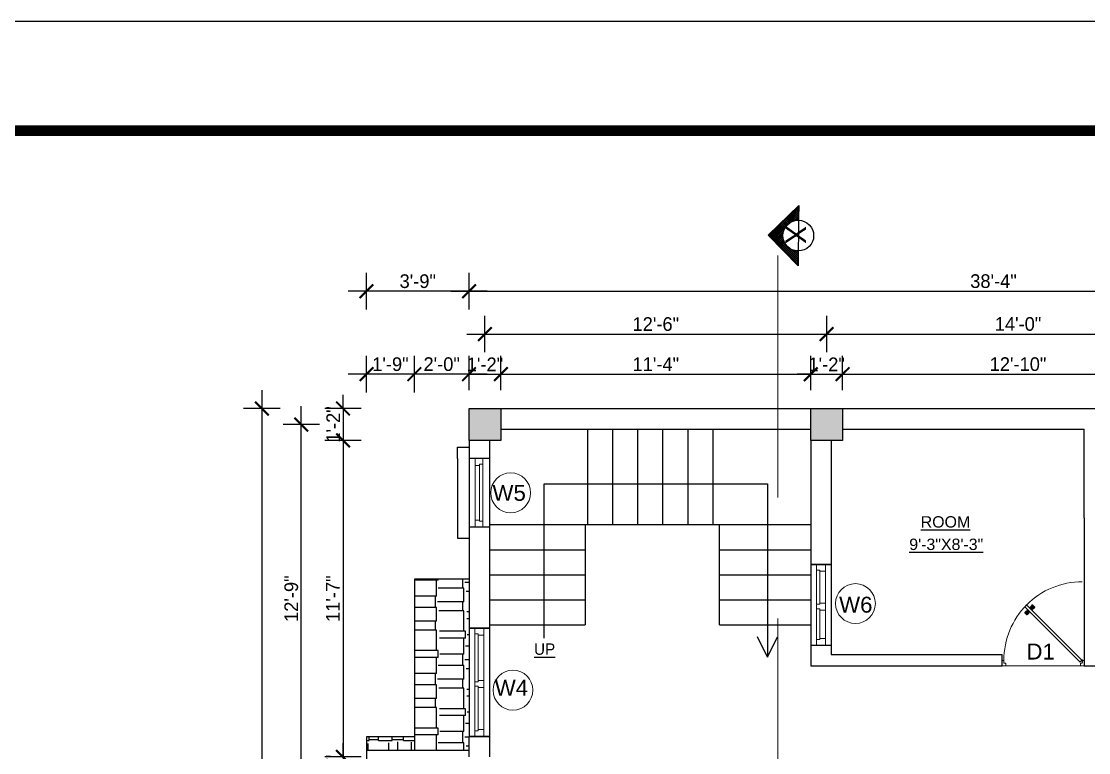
# Model space of a CAD drawing. Header units: inches. Extents: x 3672 to 10975, y -27382 to -746.
# Drawn here: x 5327.7 to 5796.2, y -25343.6 to -25022.4 of the extents above; entities that cross this region are included whole.
import ezdxf

# ---------------------------------------------------------------- set-up
doc = ezdxf.new("R2010")
doc.units = ezdxf.units.IN
doc.header["$LTSCALE"] = 17
doc.header["$MEASUREMENT"] = 0
doc.linetypes.add('21_FP_00$0$HIDDEN', pattern=[0.375, 0.25, -0.125])
doc.linetypes.add('PHANTOM2', pattern=[1.25, 0.625, -0.125, 0.125, -0.125, 0.125, -0.125])
for name, color, linetype, lineweight in [('25 BOT BAR', 12, 'Continuous', 25), ('aa_section_line', 2, 'PHANTOM2', 13), ('DOOR & WIN', 1, 'Continuous', 25), ('OUTLINE', 1, 'Continuous', 25), ('PUERTAS', 7, 'Continuous', 9), ('TEXT', 231, 'Continuous', 20), ('WINDOW FRAME PLAN', 162, 'Continuous', 18)]:
    doc.layers.add(name, color=color, linetype=linetype, lineweight=lineweight)
doc.layers.add('A-Sect-Iden', color=111, linetype='Continuous')
doc.styles.add('ARCHITECTURE', font='stylu.ttf')
doc.styles.add('DIMTEXT', font='arial.ttf', dxfattribs={"height": 6})
doc.styles.add('HEADING', font='swissel.ttf')
doc.dimstyles.new('8 SCALE', dxfattribs={"dimscale": 0, "dimtxt": 6, "dimasz": 6, "dimexe": 8, "dimexo": 8, "dimgap": 1.25, "dimtad": 1, "dimdec": 0, "dimzin": 3, "dimdsep": 46, "dimlunit": 4, "dimtxsty": 'ARCHITECTURE', "dimblk": 'ARCHTICK', "dimcen": 8, "dimdle": 8, "dimclrd": 5, "dimclre": 5, "dimclrt": 7, "dimadec": 0, "dimazin": 0, "dimtfac": 0.75, "dimtdec": 0, "dimtix": 1, "dimtmove": 2, "dimatfit": 3, "dimldrblk": 'ARCHTICK', "dimfxl": 8, "dimfxlon": 1, "dimtolj": 1, "dimtzin": 0, "dimlwd": -1, "dimlwe": -1, "dimarcsym": 0})

# ---------------------------------------------------------------- blocks, each defined once
blk = doc.blocks.new('3ft')
at = {"layer": 'PUERTAS', "color": 6}
for p, q in [((1.01, 2.52), (25.23, 26.74)), ((26.05, 25.92), (1.77, 1.64)), ((26.05, 25.92), (25.23, 26.74)), ((0, 2.4), (0, 0)), ((0.72, 2.4), (0, 2.4)), ((1.6, 0), (0, 0)), ((0.72, 1.52), (0.72, 2.44)), ((0.8, 1.52), (0.72, 1.52)), ((0.8, 1.52), (0.8, 2.41)), ((0.8, 1.2), (0.8, 1.52)), ((1.6, 1.2), (0.8, 1.2)), ((1.57, 1.84), (0.94, 2.47)), ((1.63, 1.89), (0.97, 2.55)), ((1.63, 1.89), (1.57, 1.84)), ((1.77, 1.64), (1.57, 1.84)), ((1.6, 0), (1.6, 1.2)), ((34.4, 0), (34.4, 1.2)), ((34.4, 1.2), (35.2, 1.2)), ((34.4, 0), (36, 0)), ((35.2, 1.2), (35.2, 2.4)), ((35.2, 2.4), (36, 2.4)), ((36, 0), (36, 2.4))]:
    blk.add_line(p, q, dxfattribs=at)
at = {"layer": 'PUERTAS', "color": 8}
for p, q in [((22.57, 24.94), (21.65, 25.68)), ((22.63, 24.99), (21.69, 25.75)), ((22.74, 25.1), (21.84, 25.9)), ((22.13, 26.28), (21.98, 26.13)), ((22.88, 25.24), (22.01, 26.06)), ((22.13, 26.28), (22.27, 26.42)), ((22.29, 26.41), (22.27, 26.42)), ((23.16, 25.52), (22.34, 26.39)), ((23.3, 25.66), (22.5, 26.56)), ((23.41, 25.77), (22.65, 26.71)), ((22.69, 24.32), (23.02, 24.83)), ((23.46, 25.83), (22.72, 26.75)), ((22.95, 24.96), (22.84, 25.07)), ((22.98, 24.99), (22.86, 25.1)), ((23.03, 25.04), (22.91, 25.15)), ((22.91, 24.53), (23.1, 24.91)), ((23.11, 25.12), (22.99, 25.23)), ((23.13, 24.76), (23.18, 24.99)), ((23.28, 25.3), (23.17, 25.41)), ((23.36, 25.37), (23.25, 25.49)), ((23.31, 24.94), (23.28, 25.08)), ((23.41, 25.43), (23.3, 25.54)), ((23.46, 25.09), (23.32, 25.13)), ((23.44, 25.45), (23.33, 25.56)), ((23.64, 25.27), (23.41, 25.22)), ((23.87, 25.49), (23.49, 25.3)), ((24.08, 25.71), (23.57, 25.38)), ((23.63, 23.38), (24.14, 23.72)), ((23.84, 23.6), (24.22, 23.79)), ((24.07, 23.82), (24.3, 23.88)), ((24.25, 24), (24.39, 23.97)), ((24.27, 23.64), (24.38, 23.53)), ((24.3, 23.67), (24.41, 23.56)), ((24.35, 23.72), (24.46, 23.61)), ((24.4, 24.15), (24.43, 24.01)), ((24.41, 23.43), (25.2, 22.53)), ((24.43, 23.8), (24.54, 23.69)), ((24.58, 24.33), (24.52, 24.1)), ((24.55, 23.57), (25.37, 22.7)), ((24.6, 23.97), (24.72, 23.86)), ((24.8, 24.56), (24.61, 24.18)), ((25.02, 24.77), (24.68, 24.26)), ((24.68, 24.05), (24.79, 23.94)), ((24.73, 24.1), (24.85, 23.99)), ((24.76, 24.13), (24.87, 24.02)), ((24.83, 23.85), (25.7, 23.03)), ((24.97, 23.99), (25.87, 23.2)), ((25.08, 24.1), (26.02, 23.34)), ((25.14, 24.15), (26.06, 23.41)), ((24.25, 23.26), (24.99, 22.34)), ((24.3, 23.32), (25.06, 22.38)), ((25.58, 22.82), (25.43, 22.67)), ((25.58, 22.82), (25.73, 22.97)), ((25.72, 22.98), (25.73, 22.97)), ((0, 0), (36, 0))]:
    blk.add_line(p, q, dxfattribs=at)
at = {"layer": 'PUERTAS', "color": 1}
for p, q in [((21.67, 25.73), (22.17, 26.23)), ((22.49, 24.95), (21.67, 25.61)), ((21.7, 25.82), (22.14, 26.26)), ((21.73, 25.79), (21.7, 25.82)), ((22.58, 26.7), (22.14, 26.26)), ((22.67, 26.73), (22.17, 26.23)), ((22.61, 26.67), (22.58, 26.7)), ((22.6, 24.96), (23.02, 25.38)), ((22.61, 24.25), (22.92, 24.72)), ((22.62, 24.13), (22.61, 24.14)), ((22.7, 25.07), (22.71, 25.06)), ((23.45, 25.91), (22.79, 26.73)), ((22.82, 25.06), (23.08, 25.32)), ((22.94, 24.95), (22.83, 25.07)), ((22.92, 24.72), (22.92, 24.72)), ((22.93, 24.94), (23.19, 25.21)), ((22.93, 24.84), (22.93, 24.83)), ((23.44, 25.81), (23.02, 25.38)), ((23.34, 25.58), (23.08, 25.32)), ((23.46, 25.47), (23.19, 25.21)), ((23.33, 25.7), (23.34, 25.69)), ((23.45, 25.46), (23.33, 25.57)), ((23.56, 23.3), (24.03, 23.61)), ((23.57, 25.47), (23.57, 25.47)), ((24.15, 25.79), (23.68, 25.48)), ((23.68, 25.48), (23.68, 25.48)), ((24.03, 23.61), (24.03, 23.62)), ((24.14, 23.62), (24.14, 23.62)), ((24.25, 23.62), (24.51, 23.89)), ((24.27, 25.78), (24.26, 25.79)), ((24.26, 23.29), (24.69, 23.71)), ((24.26, 23.63), (24.37, 23.52)), ((24.37, 23.52), (24.63, 23.77)), ((24.78, 24.15), (24.51, 23.89)), ((24.89, 24.03), (24.63, 23.77)), ((25.11, 24.14), (24.69, 23.71)), ((24.77, 24.14), (24.88, 24.03)), ((24.79, 24.38), (24.78, 24.37)), ((24.78, 24.26), (24.78, 24.26)), ((25.1, 24.84), (24.79, 24.38)), ((25, 24.03), (25, 24.03)), ((25.09, 24.96), (25.1, 24.95)), ((25.22, 24.14), (26.03, 23.48)), ((23.44, 23.31), (23.45, 23.3)), ((24.26, 23.18), (24.92, 22.37)), ((24.37, 23.4), (24.37, 23.4)), ((25.04, 22.36), (25.54, 22.86)), ((25.1, 22.42), (25.13, 22.39)), ((25.13, 22.39), (25.57, 22.83)), ((26.04, 23.37), (25.54, 22.86)), ((26.01, 23.27), (25.57, 22.83)), ((25.98, 23.3), (26.01, 23.27))]:
    blk.add_line(p, q, dxfattribs=at)
at = {"layer": 'PUERTAS', "color": 2}
for p, q in [((21.99, 26.11), (21.98, 26.13)), ((25.42, 22.68), (25.43, 22.67))]:
    blk.add_line(p, q, dxfattribs=at)
at = {"layer": 'PUERTAS', "color": 6}
for radius in [0.155, 0.0752]:
    blk.add_circle((0.82, 2.56), radius, dxfattribs=at)
blk.add_arc((0.82, 2.56), 34.38, 359.7285, 90.0333, dxfattribs=at)
at = {"layer": 'PUERTAS', "color": 1}
for centre, start, end in [((22.54, 25.01), 231.0764, 315), ((22.67, 24.2), 135, 225), ((22.73, 26.68), 38.9236, 135), ((22.77, 25.12), 225, 315), ((22.99, 24.89), 135, 219.7428), ((22.87, 24.78), 315, 39.7428), ((23.28, 25.63), 315, 45), ((23.39, 25.86), 315, 38.9236), ((23.51, 25.41), 50.2572, 135), ((23.62, 25.53), 230.2572, 315), ((24.09, 23.56), 50.2572, 135), ((24.2, 23.68), 230.2572, 315), ((24.2, 25.73), 45, 135), ((24.42, 23.46), 135, 225), ((24.84, 24.31), 135, 219.7428), ((24.72, 24.21), 315, 39.7428), ((24.94, 23.98), 45, 135), ((25.04, 24.89), 315, 45), ((25.17, 24.08), 51.0764, 135), ((25.98, 23.42), 315, 51.0764), ((23.51, 23.36), 225, 315), ((24.32, 23.23), 135, 218.9236), ((24.98, 22.42), 218.9236, 315)]:
    blk.add_arc(centre, 0.08, start, end, dxfattribs=at)
blk = doc.blocks.new('*U2798')
at = {"color": 3}
blk.add_blockref('3ft', (0, 0), dxfattribs=at)
blk = doc.blocks.new("W4'")
at = {"layer": '25 BOT BAR'}
for p, q in [((9894.28, -8421.4), (9894.28, -8468.92)), ((9903.28, -8421.4), (9903.28, -8468.92))]:
    blk.add_line(p, q, dxfattribs=at)
at = {"layer": 'DOOR & WIN'}
blk.add_line((9903.28, -8421.4), (9894.28, -8421.4), dxfattribs=at)
at = {"layer": 'OUTLINE'}
blk.add_line((9903.28, -8468.92), (9894.28, -8468.92), dxfattribs=at)
at = {"layer": 'WINDOW FRAME PLAN'}
for p, q in [((9896.78, -8421.4), (9896.78, -8423.9)), ((9896.78, -8468.92), (9896.78, -8423.9)), ((9896.78, -8423.9), (9898.28, -8423.9)), ((9898.28, -8423.9), (9898.28, -8424.4)), ((9900.78, -8421.4), (9900.78, -8424.4)), ((9898.28, -8424.4), (9898.28, -8444.9)), ((9898.28, -8424.4), (9900.78, -8424.4)), ((9900.78, -8424.4), (9900.78, -8468.92)), ((9896.78, -8444.9), (9898.28, -8444.9)), ((9896.78, -8446.9), (9898.28, -8446.9)), ((9898.28, -8444.4), (9900.78, -8444.4)), ((9898.28, -8446.9), (9898.28, -8447.4)), ((9898.28, -8446.9), (9898.28, -8466.42)), ((9898.28, -8447.4), (9900.78, -8447.4)), ((9898.28, -8465.92), (9900.78, -8465.92)), ((9898.28, -8466.42), (9898.28, -8465.92)), ((9900.78, -8468.92), (9900.78, -8465.92)), ((9896.78, -8468.92), (9896.78, -8466.42)), ((9896.78, -8466.42), (9898.28, -8466.42))]:
    blk.add_line(p, q, dxfattribs=at)
blk = doc.blocks.new('_ArchTick')
at = {"color": 0, "linetype": 'ByBlock', "const_width": 0.15}
blk.add_lwpolyline([(-0.5, -0.5), (0.5, 0.5)], dxfattribs=at)
blk = doc.blocks.new('*D3035')
at = {"layer": '25 BOT BAR', "color": 5, "transparency": 16777216}
for p, q in [((5468.87, -25192.46), (5468.87, -25186.46)), ((5476.87, -25192.46), (5460.87, -25192.46)), ((5468.87, -25192.46), (5468.87, -25206.46)), ((5476.87, -25206.46), (5460.87, -25206.46)), ((5468.87, -25206.46), (5468.87, -25212.46))]:
    blk.add_line(p, q, dxfattribs=at)
at = {"layer": 'Defpoints', "color": 0, "transparency": 16777216}
for p in [(5524.18, -25192.46), (5468.87, -25206.46), (5524.18, -25206.46)]:
    blk.add_point(p, dxfattribs=at)
at = {"layer": '25 BOT BAR', "color": 5, "transparency": 16777216, "xscale": 6, "yscale": 6, "zscale": 6}
for p, rotation in [((5468.87, -25192.46), 270), ((5468.87, -25206.46), 90)]:
    blk.add_blockref('_ArchTick', p, dxfattribs=dict(at, rotation=rotation))
at = {"layer": '25 BOT BAR', "color": 7, "transparency": 16777216, "insert": (5464.56, -25199.46), "char_height": 6, "attachment_point": 5, "rotation": 90, "style": 'ARCHITECTURE'}
blk.add_mtext('\\A1;1\'-2"', dxfattribs=at)
blk = doc.blocks.new('*D3036')
at = {"layer": '25 BOT BAR', "color": 5, "transparency": 16777216}
for p, q in [((5468.87, -25198.46), (5468.87, -25353.46)), ((5476.87, -25206.46), (5460.87, -25206.46)), ((5476.87, -25345.46), (5460.87, -25345.46))]:
    blk.add_line(p, q, dxfattribs=at)
at = {"layer": 'Defpoints', "color": 0, "transparency": 16777216}
for p in [(5524.18, -25206.46), (5468.87, -25345.46), (5524.18, -25345.46)]:
    blk.add_point(p, dxfattribs=at)
at = {"layer": '25 BOT BAR', "color": 5, "transparency": 16777216, "xscale": 6, "yscale": 6, "zscale": 6}
for p, rotation in [((5468.87, -25206.46), 90), ((5468.87, -25345.46), 270)]:
    blk.add_blockref('_ArchTick', p, dxfattribs=dict(at, rotation=rotation))
at = {"layer": '25 BOT BAR', "color": 7, "transparency": 16777216, "insert": (5464.4, -25275.96), "char_height": 6, "attachment_point": 5, "rotation": 90, "style": 'ARCHITECTURE'}
blk.add_mtext('\\A1;11\'-7"', dxfattribs=at)
blk = doc.blocks.new('*D3037')
at = {"layer": '25 BOT BAR', "color": 5, "transparency": 16777216}
for p, q in [((5468.87, -25345.46), (5468.87, -25339.46)), ((5476.87, -25345.46), (5460.87, -25345.46)), ((5468.87, -25345.46), (5468.87, -25359.46)), ((5476.87, -25359.46), (5460.87, -25359.46)), ((5468.87, -25359.46), (5468.87, -25365.46))]:
    blk.add_line(p, q, dxfattribs=at)
at = {"layer": 'Defpoints', "color": 0, "transparency": 16777216}
for p in [(5524.18, -25345.46), (5468.87, -25359.46), (5524.18, -25359.46)]:
    blk.add_point(p, dxfattribs=at)
at = {"layer": '25 BOT BAR', "color": 5, "transparency": 16777216, "xscale": 6, "yscale": 6, "zscale": 6}
for p, rotation in [((5468.87, -25345.46), 270), ((5468.87, -25359.46), 90)]:
    blk.add_blockref('_ArchTick', p, dxfattribs=dict(at, rotation=rotation))
at = {"layer": '25 BOT BAR', "color": 7, "transparency": 16777216, "insert": (5464.56, -25352.46), "char_height": 6, "attachment_point": 5, "rotation": 90, "style": 'ARCHITECTURE'}
blk.add_mtext('\\A1;1\'-2"', dxfattribs=at)
blk = doc.blocks.new('*D3044')
at = {"layer": '25 BOT BAR', "color": 5, "transparency": 16777216}
for p, q in [((5450.53, -25360.46), (5450.53, -25191.46)), ((5458.53, -25199.46), (5442.53, -25199.46)), ((5458.53, -25352.46), (5442.53, -25352.46))]:
    blk.add_line(p, q, dxfattribs=at)
at = {"layer": 'Defpoints', "color": 0, "transparency": 16777216}
for p in [(5450.53, -25199.46), (5531.18, -25199.46), (5531.18, -25352.46)]:
    blk.add_point(p, dxfattribs=at)
at = {"layer": '25 BOT BAR', "color": 5, "transparency": 16777216, "xscale": 6, "yscale": 6, "zscale": 6}
for p, rotation in [((5450.53, -25199.46), 90), ((5450.53, -25352.46), 270)]:
    blk.add_blockref('_ArchTick', p, dxfattribs=dict(at, rotation=rotation))
at = {"layer": '25 BOT BAR', "color": 7, "transparency": 16777216, "insert": (5446.18, -25275.96), "char_height": 6, "attachment_point": 5, "rotation": 90, "style": 'ARCHITECTURE'}
blk.add_mtext('\\A1;12\'-9"', dxfattribs=at)
blk = doc.blocks.new('*D3045')
at = {"layer": '25 BOT BAR', "color": 5, "transparency": 16777216}
for p, q in [((5433.24, -25184.46), (5433.24, -25660.46)), ((5441.24, -25192.46), (5425.24, -25192.46)), ((5441.24, -25652.46), (5425.24, -25652.46))]:
    blk.add_line(p, q, dxfattribs=at)
at = {"layer": 'Defpoints', "color": 0, "transparency": 16777216}
for p in [(5524.18, -25192.46), (5433.24, -25652.46), (5524.18, -25652.46)]:
    blk.add_point(p, dxfattribs=at)
at = {"layer": '25 BOT BAR', "color": 5, "transparency": 16777216, "xscale": 6, "yscale": 6, "zscale": 6}
for p, rotation in [((5433.24, -25192.46), 90), ((5433.24, -25652.46), 270)]:
    blk.add_blockref('_ArchTick', p, dxfattribs=dict(at, rotation=rotation))
at = {"layer": '25 BOT BAR', "color": 7, "transparency": 16777216, "insert": (5428.86, -25422.46), "char_height": 6, "attachment_point": 5, "rotation": 90, "style": 'ARCHITECTURE'}
blk.add_mtext('\\A1;38\'-4"', dxfattribs=at)
blk = doc.blocks.new('*D3057')
at = {"layer": '25 BOT BAR', "color": 5, "transparency": 16777216}
for p, q in [((5524.18, -25184.46), (5524.18, -25169.37)), ((5538.18, -25184.46), (5538.18, -25169.37)), ((5524.18, -25177.37), (5518.18, -25177.37)), ((5524.18, -25177.37), (5538.18, -25177.37)), ((5538.18, -25177.37), (5544.18, -25177.37))]:
    blk.add_line(p, q, dxfattribs=at)
at = {"layer": 'Defpoints', "color": 0, "transparency": 16777216}
for p in [(5538.18, -25177.37), (5524.18, -25192.46), (5538.18, -25192.46)]:
    blk.add_point(p, dxfattribs=at)
at = {"layer": '25 BOT BAR', "color": 5, "transparency": 16777216, "xscale": 6, "yscale": 6, "zscale": 6}
blk.add_blockref('_ArchTick', (5524.18, -25177.37), dxfattribs=at)
at = {"layer": '25 BOT BAR', "color": 5, "transparency": 16777216, "xscale": 6, "yscale": 6, "zscale": 6, "rotation": 180}
blk.add_blockref('_ArchTick', (5538.18, -25177.37), dxfattribs=at)
at = {"layer": '25 BOT BAR', "color": 7, "transparency": 16777216, "insert": (5531.18, -25173.06), "char_height": 6, "attachment_point": 5, "style": 'ARCHITECTURE'}
blk.add_mtext('\\A1;1\'-2"', dxfattribs=at)
blk = doc.blocks.new('*D3058')
at = {"layer": '25 BOT BAR', "color": 5, "transparency": 16777216}
for p, q in [((5538.18, -25184.46), (5538.18, -25169.37)), ((5674.18, -25184.46), (5674.18, -25169.37)), ((5530.18, -25177.37), (5682.18, -25177.37))]:
    blk.add_line(p, q, dxfattribs=at)
at = {"layer": 'Defpoints', "color": 0, "transparency": 16777216}
for p in [(5674.18, -25177.37), (5538.18, -25192.46), (5674.18, -25192.46)]:
    blk.add_point(p, dxfattribs=at)
at = {"layer": '25 BOT BAR', "color": 5, "transparency": 16777216, "xscale": 6, "yscale": 6, "zscale": 6, "rotation": 180}
blk.add_blockref('_ArchTick', (5538.18, -25177.37), dxfattribs=at)
at = {"layer": '25 BOT BAR', "color": 5, "transparency": 16777216, "xscale": 6, "yscale": 6, "zscale": 6}
blk.add_blockref('_ArchTick', (5674.18, -25177.37), dxfattribs=at)
at = {"layer": '25 BOT BAR', "color": 7, "transparency": 16777216, "insert": (5606.18, -25172.98), "char_height": 6, "attachment_point": 5, "style": 'ARCHITECTURE'}
blk.add_mtext('\\A1;11\'-4"', dxfattribs=at)
blk = doc.blocks.new('*D3059')
at = {"layer": '25 BOT BAR', "color": 5, "transparency": 16777216}
for p, q in [((5674.18, -25184.46), (5674.18, -25169.37)), ((5688.18, -25184.46), (5688.18, -25169.37)), ((5674.18, -25177.37), (5668.18, -25177.37)), ((5674.18, -25177.37), (5688.18, -25177.37)), ((5688.18, -25177.37), (5694.18, -25177.37))]:
    blk.add_line(p, q, dxfattribs=at)
at = {"layer": 'Defpoints', "color": 0, "transparency": 16777216}
for p in [(5688.18, -25177.37), (5674.18, -25192.46), (5688.18, -25192.46)]:
    blk.add_point(p, dxfattribs=at)
at = {"layer": '25 BOT BAR', "color": 5, "transparency": 16777216, "xscale": 6, "yscale": 6, "zscale": 6}
blk.add_blockref('_ArchTick', (5674.18, -25177.37), dxfattribs=at)
at = {"layer": '25 BOT BAR', "color": 5, "transparency": 16777216, "xscale": 6, "yscale": 6, "zscale": 6, "rotation": 180}
blk.add_blockref('_ArchTick', (5688.18, -25177.37), dxfattribs=at)
at = {"layer": '25 BOT BAR', "color": 7, "transparency": 16777216, "insert": (5681.18, -25173.06), "char_height": 6, "attachment_point": 5, "style": 'ARCHITECTURE'}
blk.add_mtext('\\A1;1\'-2"', dxfattribs=at)
blk = doc.blocks.new('*D3060')
at = {"layer": '25 BOT BAR', "color": 5, "transparency": 16777216}
for p, q in [((5688.18, -25184.46), (5688.18, -25169.37)), ((5842.18, -25184.46), (5842.18, -25169.37)), ((5680.18, -25177.37), (5850.18, -25177.37))]:
    blk.add_line(p, q, dxfattribs=at)
at = {"layer": 'Defpoints', "color": 0, "transparency": 16777216}
for p in [(5842.18, -25177.37), (5688.18, -25192.46), (5842.18, -25192.46)]:
    blk.add_point(p, dxfattribs=at)
at = {"layer": '25 BOT BAR', "color": 5, "transparency": 16777216, "xscale": 6, "yscale": 6, "zscale": 6, "rotation": 180}
blk.add_blockref('_ArchTick', (5688.18, -25177.37), dxfattribs=at)
at = {"layer": '25 BOT BAR', "color": 5, "transparency": 16777216, "xscale": 6, "yscale": 6, "zscale": 6}
blk.add_blockref('_ArchTick', (5842.18, -25177.37), dxfattribs=at)
at = {"layer": '25 BOT BAR', "color": 7, "transparency": 16777216, "insert": (5765.18, -25173.01), "char_height": 6, "attachment_point": 5, "style": 'ARCHITECTURE'}
blk.add_mtext('\\A1;12\'-10"', dxfattribs=at)
blk = doc.blocks.new('*D3064')
at = {"layer": '25 BOT BAR', "color": 5, "transparency": 16777216}
for p, q in [((5531.18, -25167.76), (5531.18, -25151.76)), ((5681.18, -25167.76), (5681.18, -25151.76)), ((5523.18, -25159.76), (5689.18, -25159.76))]:
    blk.add_line(p, q, dxfattribs=at)
at = {"layer": 'Defpoints', "color": 0, "transparency": 16777216}
for p in [(5681.18, -25159.76), (5531.18, -25199.46), (5681.18, -25199.46)]:
    blk.add_point(p, dxfattribs=at)
at = {"layer": '25 BOT BAR', "color": 5, "transparency": 16777216, "xscale": 6, "yscale": 6, "zscale": 6, "rotation": 180}
blk.add_blockref('_ArchTick', (5531.18, -25159.76), dxfattribs=at)
at = {"layer": '25 BOT BAR', "color": 5, "transparency": 16777216, "xscale": 6, "yscale": 6, "zscale": 6}
blk.add_blockref('_ArchTick', (5681.18, -25159.76), dxfattribs=at)
at = {"layer": '25 BOT BAR', "color": 7, "transparency": 16777216, "insert": (5606.18, -25155.4), "char_height": 6, "attachment_point": 5, "style": 'ARCHITECTURE'}
blk.add_mtext('\\A1;12\'-6"', dxfattribs=at)
blk = doc.blocks.new('*D3065')
at = {"layer": '25 BOT BAR', "color": 5, "transparency": 16777216}
for p, q in [((5681.18, -25167.76), (5681.18, -25151.76)), ((5849.18, -25167.76), (5849.18, -25151.76)), ((5673.18, -25159.76), (5857.18, -25159.76))]:
    blk.add_line(p, q, dxfattribs=at)
at = {"layer": 'Defpoints', "color": 0, "transparency": 16777216}
for p in [(5849.18, -25159.76), (5681.18, -25199.46), (5849.18, -25199.46)]:
    blk.add_point(p, dxfattribs=at)
at = {"layer": '25 BOT BAR', "color": 5, "transparency": 16777216, "xscale": 6, "yscale": 6, "zscale": 6, "rotation": 180}
blk.add_blockref('_ArchTick', (5681.18, -25159.76), dxfattribs=at)
at = {"layer": '25 BOT BAR', "color": 5, "transparency": 16777216, "xscale": 6, "yscale": 6, "zscale": 6}
blk.add_blockref('_ArchTick', (5849.18, -25159.76), dxfattribs=at)
at = {"layer": '25 BOT BAR', "color": 7, "transparency": 16777216, "insert": (5765.18, -25155.36), "char_height": 6, "attachment_point": 5, "style": 'ARCHITECTURE'}
blk.add_mtext('\\A1;14\'-0"', dxfattribs=at)
blk = doc.blocks.new('*D3067')
at = {"layer": '25 BOT BAR', "color": 5, "transparency": 16777216}
for p, q in [((5524.18, -25148.94), (5524.18, -25132.94)), ((5984.65, -25148.94), (5984.65, -25132.94)), ((5516.18, -25140.94), (5992.65, -25140.94))]:
    blk.add_line(p, q, dxfattribs=at)
at = {"layer": 'Defpoints', "color": 0, "transparency": 16777216}
for p in [(5984.65, -25140.94), (5524.18, -25192.46), (5984.65, -25192.46)]:
    blk.add_point(p, dxfattribs=at)
at = {"layer": '25 BOT BAR', "color": 5, "transparency": 16777216, "xscale": 6, "yscale": 6, "zscale": 6, "rotation": 180}
blk.add_blockref('_ArchTick', (5524.18, -25140.94), dxfattribs=at)
at = {"layer": '25 BOT BAR', "color": 5, "transparency": 16777216, "xscale": 6, "yscale": 6, "zscale": 6}
blk.add_blockref('_ArchTick', (5984.65, -25140.94), dxfattribs=at)
at = {"layer": '25 BOT BAR', "color": 7, "transparency": 16777216, "insert": (5754.41, -25136.56), "char_height": 6, "attachment_point": 5, "style": 'ARCHITECTURE'}
blk.add_mtext('\\A1;38\'-4"', dxfattribs=at)
blk = doc.blocks.new('*D3081')
at = {"layer": '25 BOT BAR', "color": 5, "transparency": 16777216}
for p, q in [((5500.18, -25185.37), (5500.18, -25169.37)), ((5524.18, -25184.46), (5524.18, -25169.37)), ((5532.18, -25177.37), (5492.18, -25177.37))]:
    blk.add_line(p, q, dxfattribs=at)
at = {"layer": 'Defpoints', "color": 0, "transparency": 16777216}
for p in [(5500.18, -25177.37), (5524.18, -25192.46), (5500.18, -25267.46)]:
    blk.add_point(p, dxfattribs=at)
at = {"layer": '25 BOT BAR', "color": 5, "transparency": 16777216, "xscale": 6, "yscale": 6, "zscale": 6, "rotation": 180}
blk.add_blockref('_ArchTick', (5500.18, -25177.37), dxfattribs=at)
at = {"layer": '25 BOT BAR', "color": 5, "transparency": 16777216, "xscale": 6, "yscale": 6, "zscale": 6}
blk.add_blockref('_ArchTick', (5524.18, -25177.37), dxfattribs=at)
at = {"layer": '25 BOT BAR', "color": 7, "transparency": 16777216, "insert": (5512.18, -25173.01), "char_height": 6, "attachment_point": 5, "style": 'ARCHITECTURE'}
blk.add_mtext('\\A1;2\'-0"', dxfattribs=at)
blk = doc.blocks.new('*D3082')
at = {"layer": '25 BOT BAR', "color": 5, "transparency": 16777216}
for p, q in [((5479.18, -25148.94), (5479.18, -25132.94)), ((5524.18, -25148.94), (5524.18, -25132.94)), ((5532.18, -25140.94), (5471.18, -25140.94))]:
    blk.add_line(p, q, dxfattribs=at)
at = {"layer": 'Defpoints', "color": 0, "transparency": 16777216}
for p in [(5479.18, -25140.94), (5524.18, -25192.46), (5479.18, -25336.7)]:
    blk.add_point(p, dxfattribs=at)
at = {"layer": '25 BOT BAR', "color": 5, "transparency": 16777216, "xscale": 6, "yscale": 6, "zscale": 6, "rotation": 180}
blk.add_blockref('_ArchTick', (5479.18, -25140.94), dxfattribs=at)
at = {"layer": '25 BOT BAR', "color": 5, "transparency": 16777216, "xscale": 6, "yscale": 6, "zscale": 6}
blk.add_blockref('_ArchTick', (5524.18, -25140.94), dxfattribs=at)
at = {"layer": '25 BOT BAR', "color": 7, "transparency": 16777216, "insert": (5501.68, -25136.58), "char_height": 6, "attachment_point": 5, "style": 'ARCHITECTURE'}
blk.add_mtext('\\A1;3\'-9"', dxfattribs=at)
blk = doc.blocks.new('*D3091')
at = {"layer": '25 BOT BAR', "color": 5, "transparency": 16777216}
for p, q in [((5479.18, -25185.37), (5479.18, -25169.37)), ((5500.18, -25185.37), (5500.18, -25169.37)), ((5508.18, -25177.37), (5471.18, -25177.37))]:
    blk.add_line(p, q, dxfattribs=at)
at = {"layer": 'Defpoints', "color": 0, "transparency": 16777216}
for p in [(5479.18, -25177.37), (5500.18, -25267.46), (5479.18, -25336.7)]:
    blk.add_point(p, dxfattribs=at)
at = {"layer": '25 BOT BAR', "color": 5, "transparency": 16777216, "xscale": 6, "yscale": 6, "zscale": 6, "rotation": 180}
blk.add_blockref('_ArchTick', (5479.18, -25177.37), dxfattribs=at)
at = {"layer": '25 BOT BAR', "color": 5, "transparency": 16777216, "xscale": 6, "yscale": 6, "zscale": 6}
blk.add_blockref('_ArchTick', (5500.18, -25177.37), dxfattribs=at)
at = {"layer": '25 BOT BAR', "color": 7, "transparency": 16777216, "insert": (5489.68, -25173.02), "char_height": 6, "attachment_point": 5, "style": 'ARCHITECTURE'}
blk.add_mtext('\\A1;1\'-9"', dxfattribs=at)

msp = doc.modelspace()

# ---------------------------------------------------------------- hatches: boundary and pattern name
at = {"layer": 'A-Sect-Iden', "ltscale": 0.5}
h = msp.add_hatch(dxfattribs=at)
h.set_pattern_fill('ANSI37', color=2, scale=5, style=0)
h.set_pattern_definition([(45, (-20180.3576, -31298.03465), (-0.441941738, 0.441941738), []), (135, (-20180.3576, -31298.03465), (-0.441941738, -0.441941738), [])])
h.paths.add_polyline_path([(5668.65, -25123.27), (5668.58, -25129.76), (5655.48, -25116.38), (5668.85, -25103.28), (5668.79, -25109.77, 1)])
at = {"layer": 'DOOR & WIN'}
h = msp.add_hatch(color=256, dxfattribs=at)
h.dxf.hatch_style = 1
h.paths.add_polyline_path([(5538.18, -25192.46), (5524.18, -25192.46), (5524.18, -25206.46), (5538.18, -25206.46)])
h = msp.add_hatch(color=256, dxfattribs=at)
h.dxf.hatch_style = 1
h.paths.add_polyline_path([(5688.18, -25192.46), (5674.18, -25192.46), (5674.18, -25206.46), (5688.18, -25206.46)])
at = {"layer": 'OUTLINE'}
h = msp.add_hatch(dxfattribs=at)
h.set_pattern_fill('AR-RSHKE', color=8, angle=90)
h.set_pattern_definition([(90, (-4486.104, -6798.299), (-12, 25.5), [6, -5, 7, -3, 9, -4]), (90, (-4486.604, -6792.299), (-12, 25.5), [5, -19, 4, -6]), (90, (-4485.354, -6780.299), (-12, 25.5), [3, -31]), (180, (-4486.104, -6798.299), (-12, -8.5), [11.5, -36.5]), (180, (-4486.104, -6792.299), (-12, -8.5), [11.25, -36.75]), (180, (-4486.104, -6787.299), (-12, -8.5), [10.5, -37.5]), (180, (-4485.354, -6780.299), (-12, -8.5), [11.5, -36.5]), (180, (-4485.354, -6777.299), (-12, -8.5), [11.5, -36.5]), (180, (-4486.104, -6768.299), (-12, -8.5), [11, -37])])
h.paths.add_polyline_path([(5500.18, -25342.7), (5524.18, -25342.7), (5524.18, -25336.46), (5524.18, -25288.94), (5524.18, -25267.46), (5500.18, -25267.46)])
h = msp.add_hatch(dxfattribs=at)
h.set_pattern_fill('AR-RSHKE', color=8)
h.set_pattern_definition([(0, (-4486.104, -6798.299), (25.5, 12), [6, -5, 7, -3, 9, -4]), (0, (-4480.104, -6797.799), (25.5, 12), [5, -19, 4, -6]), (0, (-4468.104, -6799.049), (25.5, 12), [3, -31]), (90, (-4486.104, -6798.299), (-8.5, 12), [11.5, -36.5]), (90, (-4480.104, -6798.299), (-8.5, 12), [11.25, -36.75]), (90, (-4475.104, -6798.299), (-8.5, 12), [10.5, -37.5]), (90, (-4468.104, -6799.049), (-8.5, 12), [11.5, -36.5]), (90, (-4465.104, -6799.049), (-8.5, 12), [11.5, -36.5]), (90, (-4456.104, -6798.299), (-8.5, 12), [11, -37])])
h.paths.add_polyline_path([(5500.18, -25336.7), (5479.18, -25336.7), (5479.18, -25342.7), (5500.18, -25342.7)])

# ---------------------------------------------------------------- linework, layer by layer
msp.add_lwpolyline([(3671.9, -27267.47), (3671.9, -25022.43), (6846.71, -25022.43), (6846.71, -27267.47)], close=True)
at = {"const_width": 4.8}
msp.add_lwpolyline([(6798.71, -27219.47), (6798.71, -25070.43), (3815.9, -25070.43), (3815.9, -27219.47)], close=True, dxfattribs=at)
at = {"layer": '25 BOT BAR'}
for p, q in [((5538.18, -25192.46), (5674.18, -25192.46)), ((5538.18, -25201.46), (5632.18, -25201.46)), ((5576.18, -25201.46), (5576.18, -25243.46)), ((5587.18, -25201.46), (5587.18, -25243.46)), ((5598.18, -25201.46), (5598.18, -25243.46)), ((5609.18, -25201.46), (5609.18, -25243.46)), ((5620.18, -25201.46), (5620.18, -25243.46)), ((5631.18, -25201.46), (5631.18, -25243.46)), ((5632.18, -25201.46), (5674.18, -25201.46)), ((5794.18, -25240.46), (5794.18, -25201.46)), ((5519.18, -25214.46), (5519.18, -25209.46)), ((5519.18, -25209.46), (5524.18, -25209.46)), ((5524.18, -25206.46), (5524.18, -25225.64)), ((5533.18, -25206.46), (5533.18, -25288.94)), ((5674.18, -25206.46), (5674.18, -25305.46)), ((5683.18, -25206.46), (5683.18, -25300.46)), ((5519.18, -25214.46), (5519.18, -25244.46)), ((5524.18, -25214.46), (5524.18, -25244.46)), ((5533.18, -25214.46), (5524.18, -25214.46)), ((5557.18, -25293.25), (5557.18, -25225.46)), ((5557.18, -25225.46), (5655.18, -25225.46)), ((5655.18, -25225.46), (5655.18, -25301.59)), ((5533.18, -25243.46), (5575.18, -25243.46)), ((5575.18, -25243.46), (5575.18, -25287.46)), ((5575.18, -25243.46), (5634.18, -25243.46)), ((5634.18, -25243.46), (5674.18, -25243.46)), ((5634.18, -25287.46), (5634.18, -25243.46)), ((5519.18, -25244.46), (5519.18, -25249.46)), ((5524.18, -25244.46), (5524.18, -25288.94)), ((5524.18, -25244.46), (5533.18, -25244.46)), ((5519.18, -25249.46), (5524.18, -25249.46)), ((5533.18, -25254.46), (5575.18, -25254.46)), ((5634.18, -25254.46), (5674.18, -25254.46)), ((5674.18, -25260.94), (5683.18, -25260.94)), ((5674.18, -25260.94), (5674.18, -25296.46)), ((5683.18, -25260.94), (5683.18, -25296.46)), ((5533.18, -25265.46), (5575.18, -25265.46)), ((5634.18, -25265.46), (5674.18, -25265.46)), ((5500.18, -25267.46), (5500.18, -25342.7)), ((5524.18, -25267.46), (5500.18, -25267.46)), ((5533.18, -25276.46), (5575.18, -25276.46)), ((5634.18, -25276.46), (5674.18, -25276.46)), ((5524.18, -25288.94), (5533.18, -25288.94)), ((5533.18, -25287.46), (5575.18, -25287.46)), ((5634.18, -25287.46), (5674.18, -25287.46)), ((5655.18, -25301.59), (5650.79, -25292.75)), ((5655.18, -25301.59), (5659.58, -25292.75)), ((5683.18, -25300.46), (5758.18, -25300.46)), ((5758.18, -25305.46), (5758.18, -25300.46)), ((5674.18, -25305.46), (5758.18, -25305.46)), ((5794.18, -25305.46), (5812.18, -25305.46)), ((5479.18, -25336.7), (5479.18, -25496.7)), ((5500.18, -25336.7), (5479.18, -25336.7)), ((5524.18, -25345.46), (5524.18, -25336.46)), ((5524.18, -25336.46), (5533.18, -25336.46)), ((5533.18, -25336.46), (5533.18, -25345.46)), ((5524.18, -25342.7), (5479.18, -25342.7))]:
    msp.add_line(p, q, dxfattribs=at)
at = {"layer": 'A-Sect-Iden', "ltscale": 0.5}
msp.add_lwpolyline([(5668.83, -25108.77), (5668.62, -25129.74), (5655.51, -25116.36), (5668.89, -25103.26), (5668.83, -25108.77)], dxfattribs=at)
msp.add_circle((5668.72, -25116.52), 6.75, dxfattribs=at)
at = {"layer": 'aa_section_line', "linetype": '21_FP_00$0$HIDDEN', "ltscale": 25}
msp.add_line((5659.75, -25125.27), (5659.74, -25749.12), dxfattribs=at)
at = {"layer": 'DOOR & WIN'}
for p, q in [((5674.18, -25192.46), (5984.65, -25192.46)), ((5688.18, -25201.46), (5794.18, -25201.46)), ((5794.18, -25240.46), (5794.18, -25305.46)), ((5683.18, -25260.94), (5674.18, -25260.94))]:
    msp.add_line(p, q, dxfattribs=at)
at = {"layer": 'OUTLINE'}
msp.add_line((5683.18, -25296.46), (5674.18, -25296.46), dxfattribs=at)
for points in [[(5524.18, -25192.46), (5538.18, -25192.46), (5538.18, -25206.46), (5524.18, -25206.46)], [(5674.18, -25192.46), (5688.18, -25192.46), (5688.18, -25206.46), (5674.18, -25206.46)]]:
    msp.add_lwpolyline(points, close=True, dxfattribs=at)
at = {"layer": 'TEXT'}
for centre in [(5542.46, -25229.49), (5693.82, -25278.09), (5543.46, -25316.13)]:
    msp.add_circle(centre, 8.75, dxfattribs=at)
at = {"layer": 'WINDOW FRAME PLAN'}
for p, q in [((5526.94, -25214.46), (5526.94, -25217.46)), ((5530.25, -25214.46), (5530.25, -25216.96)), ((5526.94, -25217.46), (5526.94, -25241.46)), ((5528.75, -25217.46), (5526.94, -25217.46)), ((5528.75, -25241.96), (5528.75, -25216.96)), ((5528.75, -25216.96), (5528.75, -25217.46)), ((5530.25, -25216.96), (5528.75, -25216.96)), ((5530.25, -25216.96), (5530.25, -25241.96)), ((5528.75, -25241.46), (5526.94, -25241.46)), ((5526.94, -25244.46), (5526.94, -25241.46)), ((5528.75, -25241.96), (5528.75, -25241.46)), ((5530.25, -25241.96), (5528.75, -25241.96)), ((5530.25, -25244.46), (5530.25, -25241.96)), ((5676.68, -25260.94), (5676.68, -25263.44)), ((5680.68, -25260.94), (5680.68, -25263.94)), ((5676.68, -25296.46), (5676.68, -25263.44)), ((5676.68, -25263.44), (5678.18, -25263.44)), ((5678.18, -25263.44), (5678.18, -25263.94)), ((5678.18, -25263.94), (5678.18, -25278.44)), ((5678.18, -25263.94), (5680.68, -25263.94)), ((5680.68, -25263.94), (5680.68, -25296.46)), ((5676.68, -25278.44), (5678.18, -25278.44)), ((5676.68, -25280.44), (5678.18, -25280.44)), ((5678.18, -25277.94), (5680.68, -25277.94)), ((5678.18, -25280.44), (5678.18, -25280.94)), ((5678.18, -25280.44), (5678.18, -25293.96)), ((5678.18, -25280.94), (5680.68, -25280.94)), ((5676.68, -25296.46), (5676.68, -25293.96)), ((5676.68, -25293.96), (5678.18, -25293.96)), ((5678.18, -25293.46), (5680.68, -25293.46)), ((5678.18, -25293.96), (5678.18, -25293.46)), ((5680.68, -25296.46), (5680.68, -25293.46))]:
    msp.add_line(p, q, dxfattribs=at)

# ---------------------------------------------------------------- block references
at = {"layer": '25 BOT BAR'}
msp.add_blockref("W4'", (-4370.1, -16867.54), dxfattribs=at)
at = {"layer": 'DOOR & WIN', "xscale": -1}
msp.add_blockref('*U2798', (5794.18, -25305.46), dxfattribs=at)

# ---------------------------------------------------------------- texts
at = {"layer": 'A-Sect-Iden', "ltscale": 0.5, "insert": (5667.61, -25116.13), "char_height": 9, "width": 12.25, "attachment_point": 5, "rotation": 269.2631, "style": 'HEADING'}
msp.add_mtext('X', dxfattribs=at)
at = {"layer": 'DOOR & WIN', "char_height": 5, "attachment_point": 5}
for s, insert in [('{\\fArial TUR|b0|i0|c0|p34;\\L\\C7;ROOM}', (5733.32, -25242.27)), ('{\\fArial TUR|b0|i0|c0|p34;\\L\\C7;9\'-3"X8\'-3"}', (5733.67, -25252.13)), ('{\\L\\C7;UP}', (5557.36, -25298.13))]:
    msp.add_mtext(s, dxfattribs=dict(at, insert=insert))
at = {"layer": 'TEXT', "style": 'DIMTEXT'}
for s, p in [('W5', (5534.46, -25232.99)), ('W6', (5686.63, -25282.09)), ('W4', (5535.46, -25318.58))]:
    msp.add_text(s, height=7, rotation=360, dxfattribs=at).set_placement(p)
msp.add_text('D1', height=7, dxfattribs=at).set_placement((5768.87, -25302.68))

# ---------------------------------------------------------------- dimensions: what is measured, and where the dimension line sits
at = {"layer": '25 BOT BAR'}
for base, p1, p2, picture, middle in [((5479.18, -25140.94), (5524.18, -25192.46), (5479.18, -25336.7), '*D3082', (5501.68, -25136.58)), ((5984.65, -25140.94), (5524.18, -25192.46), (5984.65, -25192.46), '*D3067', (5754.41, -25136.56)), ((5681.18, -25159.76), (5531.18, -25199.46), (5681.18, -25199.46), '*D3064', (5606.18, -25155.4)), ((5849.18, -25159.76), (5681.18, -25199.46), (5849.18, -25199.46), '*D3065', (5765.18, -25155.36)), ((5479.18, -25177.37), (5500.18, -25267.46), (5479.18, -25336.7), '*D3091', (5489.68, -25173.02)), ((5500.18, -25177.37), (5524.18, -25192.46), (5500.18, -25267.46), '*D3081', (5512.18, -25173.01)), ((5538.18, -25177.37), (5524.18, -25192.46), (5538.18, -25192.46), '*D3057', (5531.18, -25173.06)), ((5674.18, -25177.37), (5538.18, -25192.46), (5674.18, -25192.46), '*D3058', (5606.18, -25172.98)), ((5688.18, -25177.37), (5674.18, -25192.46), (5688.18, -25192.46), '*D3059', (5681.18, -25173.06)), ((5842.18, -25177.37), (5688.18, -25192.46), (5842.18, -25192.46), '*D3060', (5765.18, -25173.01))]:
    dim = msp.add_linear_dim(base=base, p1=p1, p2=p2, dimstyle='8 SCALE', override={"dimscale": 1}, dxfattribs=at)
    dim.commit()
    dim.dimension.update_dxf_attribs({"geometry": picture, "text_midpoint": middle})
for base, p1, p2, picture, middle in [((5433.24, -25652.46), (5524.18, -25192.46), (5524.18, -25652.46), '*D3045', (5428.86, -25422.46)), ((5468.87, -25206.46), (5524.18, -25192.46), (5524.18, -25206.46), '*D3035', (5464.56, -25199.46)), ((5450.53, -25199.46), (5531.18, -25352.46), (5531.18, -25199.46), '*D3044', (5446.18, -25275.96)), ((5468.87, -25345.46), (5524.18, -25206.46), (5524.18, -25345.46), '*D3036', (5464.4, -25275.96)), ((5468.87, -25359.46), (5524.18, -25345.46), (5524.18, -25359.46), '*D3037', (5464.56, -25352.46))]:
    dim = msp.add_linear_dim(base=base, p1=p1, p2=p2, angle=90, dimstyle='8 SCALE', override={"dimscale": 1}, dxfattribs=at)
    dim.commit()
    dim.dimension.update_dxf_attribs({"geometry": picture, "text_midpoint": middle})

doc.saveas('drawing.dxf')
